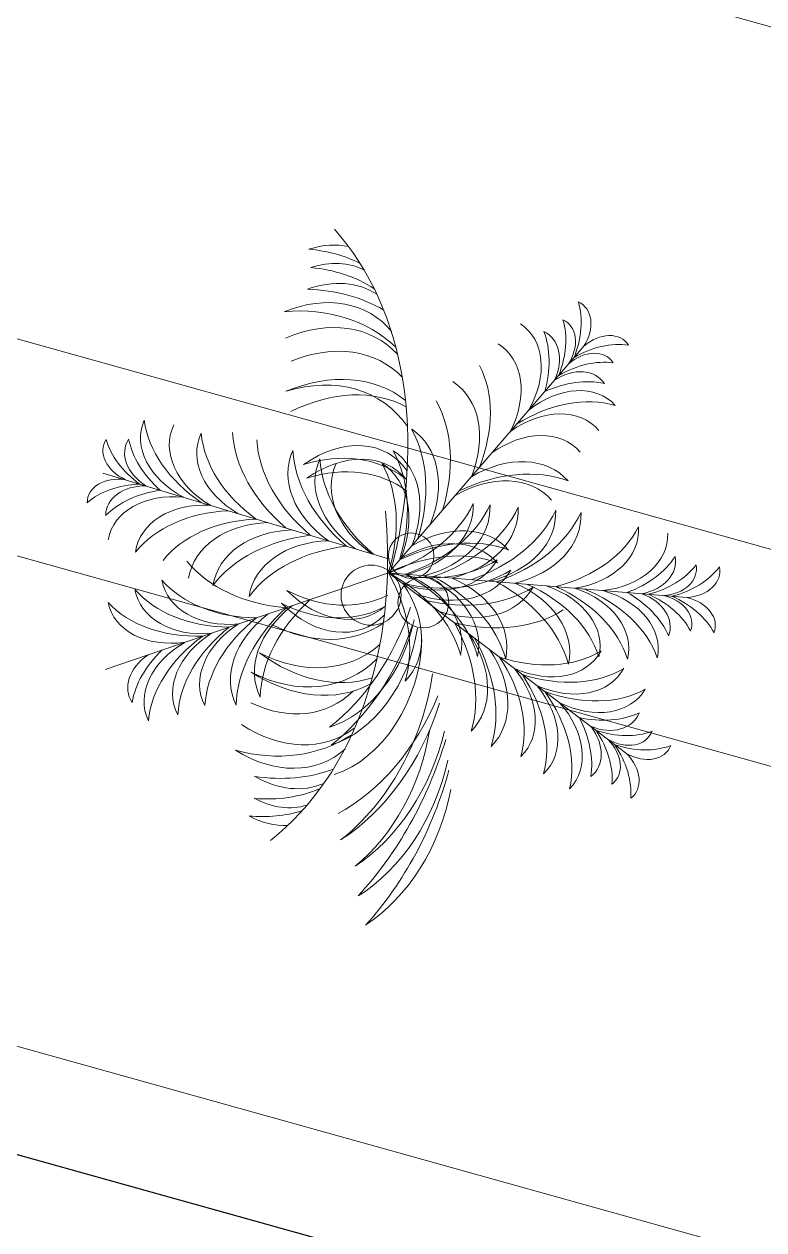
# Model space of a CAD drawing. Header units: millimetres. Extents: x 474016 to 477875, y 2288607 to 2292200.
# Drawn here: x 474604.79 to 474615.4, y 2289268.75 to 2289286.06 of the extents above; entities that cross this region are included whole.
import ezdxf

# ---------------------------------------------------------------- set-up
doc = ezdxf.new("R2010")
doc.units = ezdxf.units.MM
doc.header["$LTSCALE"] = 50
for name, color, linetype, lineweight in [('BANQUETA', 251, 'Continuous', 5), ('JARDIN-HP', 64, 'Continuous', 5), ('JARDINES', 98, 'Continuous', 13)]:
    doc.layers.add(name, color=color, linetype=linetype, lineweight=lineweight)
doc.layers.add('CVL_LOTIF', color=1, linetype='Continuous')

# ---------------------------------------------------------------- blocks, each defined once
blk = doc.blocks.new('A$C41BB26E9')
at = {"color": 0}
for p in [(1.999, 1.925), (3.251, -3.539)]:
    blk.add_line(p, (2.054, -0.938), dxfattribs=at)
at = {"color": 56}
for p, q in [((3.546, 1.506), (2.054, -0.938)), ((-0.293, 0.701), (2.054, -0.938)), ((1.382, -3.752), (1.923, -0.941))]:
    blk.add_line(p, q, dxfattribs=at)
for centre, radius in [((2.303, -0.578), 0.243), ((1.869, -0.738), 0.217), ((2.284, -1.082), 0.287)]:
    blk.add_circle(centre, radius)
at = {"color": 56, "true_color": 0x7a7a00}
for centre, major_axis, ratio, start_param, end_param in [((1.739, 1.845), (-0.007, 0.369), 0.723404, -1.366779, 0.20531), ((1.417, 1.375), (-0.018, 0.909), 0.723404, -1.121531, -0.433471), ((2.262, 1.855), (-0.007, 0.369), 0.723404, -0.20531, 1.366779), ((2.602, 1.398), (-0.018, 0.909), 0.723404, 0.433471, 1.121531), ((1.743, 1.62), (-0.007, 0.369), 0.723404, -1.366779, 0.20531), ((1.421, 1.15), (-0.018, 0.909), 0.723404, -1.121531, -0.433471), ((2.266, 1.63), (-0.007, 0.369), 0.723404, -0.20531, 1.366779), ((2.606, 1.173), (-0.018, 0.909), 0.723404, 0.433471, 1.121531), ((2.76, 1.355), (0.473, 0.776), 0.723404, -1.121531, -0.433471), ((3.283, 1.579), (0.192, 0.315), 0.723404, -1.366779, 0.20531), ((1.695, 1.314), (-0.009, 0.47), 0.723404, -1.190837, 0.194817), ((1.346, 0.731), (-0.022, 1.114), 0.723404, -0.994705, -0.373636), ((2.326, 1.326), (-0.009, 0.47), 0.723404, -0.194817, 1.190837), ((2.697, 0.758), (-0.022, 1.114), 0.723404, 0.373636, 0.994705), ((2.564, 0.923), (-0.015, 0.782), 0.723404, -0.091225, 1.305586), ((1.473, 0.902), (-0.015, 0.782), 0.723404, -1.305586, 0.091225), ((2.925, 0.425), (-0.026, 1.348), 0.723404, 0.312027, 1.166602), ((2.552, 0.926), (0.407, 0.667), 0.723404, -1.305586, 0.091225), ((1.99, 0.678), (0.702, 1.151), 0.723404, -1.166602, -0.312027), ((3.166, 1.386), (0.192, 0.315), 0.723404, -1.366779, 0.20531), ((2.642, 1.163), (0.473, 0.776), 0.723404, -1.121531, -0.433471), ((3.73, 1.306), (0.192, 0.315), 0.723404, -0.20531, 1.366779), ((2.961, 1.155), (0.245, 0.401), 0.723404, -1.190837, 0.194817), ((2.354, 0.85), (0.58, 0.951), 0.723404, -0.994705, -0.373636), ((3.771, 0.738), (0.473, 0.776), 0.723404, 0.433471, 1.121531), ((1.457, 0.572), (-0.016, 0.83), 0.723404, -1.24346, 0.110756), ((1.116, 0.031), (-0.027, 1.414), 0.723404, -1.115718, -0.281779), ((2.593, 0.594), (-0.016, 0.83), 0.723404, -0.110756, 1.24346), ((2.954, 0.066), (-0.027, 1.414), 0.723404, 0.281779, 1.115718), ((2.361, 0.656), (0.432, 0.708), 0.723404, -1.24346, 0.110756), ((1.784, 0.383), (0.737, 1.208), 0.723404, -1.115718, -0.281779), ((3.654, 0.546), (0.473, 0.776), 0.723404, 0.433471, 1.121531), ((3.613, 1.114), (0.192, 0.315), 0.723404, -0.20531, 1.366779), ((3.5, 0.826), (0.245, 0.401), 0.723404, -0.194817, 1.190837), ((2.599, 0.32), (-0.016, 0.83), 0.723404, -0.110756, 1.24346), ((2.219, 0.422), (0.432, 0.708), 0.723404, -1.24346, 0.110756), ((1.641, 0.149), (0.737, 1.208), 0.723404, -1.115718, -0.281779), ((3.484, 0.358), (0.407, 0.667), 0.723404, -0.091225, 1.305586), ((3.508, 0.147), (0.58, 0.951), 0.723404, 0.373636, 0.994705), ((-0.082, 0.873), (-0.303, 0.211), 0.723404, -0.20531, 1.366779), ((0.487, 0.878), (-0.745, 0.52), 0.723404, 0.433471, 1.121531), ((0.849, 0.569), (-0.641, 0.447), 0.723404, -0.091225, 1.305586), ((1.464, 0.568), (-1.105, 0.772), 0.723404, 0.312027, 1.166602), ((2.96, -0.208), (-0.027, 1.414), 0.723404, 0.281779, 1.115718), ((0.102, 0.744), (-0.303, 0.211), 0.723404, -0.20531, 1.366779), ((0.672, 0.75), (-0.745, 0.52), 0.723404, 0.433471, 1.121531), ((0.383, 0.614), (-0.385, 0.269), 0.723404, -0.194817, 1.190837), ((1.061, 0.579), (-0.913, 0.638), 0.723404, 0.373636, 0.994705), ((1.133, 0.399), (-0.68, 0.475), 0.723404, -0.110756, 1.24346), ((3.521, -0.256), (0.702, 1.151), 0.723404, 0.312027, 1.166602), ((1.38, -0.167), (-0.02, 1.008), 0.723404, -1.13012, 0.094138), ((1.008, -0.803), (-0.033, 1.69), 0.723404, -1.023266, -0.261161), ((2.699, -0.141), (-0.02, 1.008), 0.723404, -0.094138, 1.13012), ((3.095, -0.763), (-0.033, 1.69), 0.723404, 0.261161, 1.023266), ((3.332, 0.064), (0.432, 0.708), 0.723404, -0.110756, 1.24346), ((-0.382, 0.443), (-0.303, 0.211), 0.723404, -1.366779, 0.20531), ((1.357, 0.242), (-0.68, 0.475), 0.723404, -0.110756, 1.24346), ((1.118, -0.469), (0.88, 1.443), 0.723404, -1.023266, -0.261161), ((3.353, -0.575), (0.737, 1.208), 0.723404, 0.281779, 1.115718), ((-0.191, -0.093), (-0.745, 0.52), 0.723404, -1.121531, -0.433471), ((-0.197, 0.314), (-0.303, 0.211), 0.723404, -1.366779, 0.20531), ((1.789, 0.052), (-0.827, 0.577), 0.723404, -0.094138, 1.13012), ((2.525, 0.007), (-1.386, 0.967), 0.723404, 0.261161, 1.023266), ((1.385, -0.41), (-0.02, 1.008), 0.723404, -1.13012, 0.094138), ((1.013, -1.046), (-0.033, 1.69), 0.723404, -1.023266, -0.261161), ((3.189, -0.169), (0.432, 0.708), 0.723404, -0.110756, 1.24346), ((-0.006, -0.222), (-0.745, 0.52), 0.723404, -1.121531, -0.433471), ((0.022, 0.096), (-0.385, 0.269), 0.723404, -1.190837, 0.194817), ((1.988, -0.087), (-0.827, 0.577), 0.723404, -0.094138, 1.13012), ((3.21, -0.808), (0.737, 1.208), 0.723404, 0.281779, 1.115718), ((0.224, -0.326), (-0.641, 0.447), 0.723404, -1.305586, 0.091225), ((0.288, -0.529), (-0.913, 0.638), 0.723404, -0.994705, -0.373636), ((1.586, -0.44), (0.525, 0.861), 0.723404, -1.13012, 0.094138), ((0.93, -0.777), (0.88, 1.443), 0.723404, -1.023266, -0.261161), ((3.026, -0.612), (0.525, 0.861), 0.723404, -0.094138, 1.13012), ((1.391, -0.77), (-0.02, 1.008), 0.723404, -1.13012, 0.094138), ((1.02, -1.406), (-0.033, 1.69), 0.723404, -1.023266, -0.261161), ((2.71, -0.744), (-0.02, 1.008), 0.723404, -0.094138, 1.13012), ((3.107, -1.365), (-0.033, 1.69), 0.723404, 0.261161, 1.023266), ((3.026, -1.349), (0.88, 1.443), 0.723404, 0.261161, 1.023266), ((0.482, -0.534), (-0.68, 0.475), 0.723404, -1.24346, 0.110756), ((2.505, -0.448), (-0.827, 0.577), 0.723404, -0.094138, 1.13012), ((3.24, -0.493), (-1.386, 0.967), 0.723404, 0.261161, 1.023266), ((1.445, -0.67), (0.525, 0.861), 0.723404, -1.13012, 0.094138), ((0.79, -1.007), (0.88, 1.443), 0.723404, -1.023266, -0.261161), ((2.9, -0.819), (0.525, 0.861), 0.723404, -0.094138, 1.13012), ((1.397, -1.04), (-0.02, 1.008), 0.723404, -1.13012, 0.094138), ((2.638, -0.541), (-0.827, 0.577), 0.723404, -0.094138, 1.13012), ((3.373, -0.586), (-1.386, 0.967), 0.723404, 0.261161, 1.023266), ((1.361, -0.809), (0.525, 0.861), 0.723404, -1.13012, 0.094138), ((0.705, -1.146), (0.88, 1.443), 0.723404, -1.023266, -0.261161), ((2.716, -1.014), (-0.02, 1.008), 0.723404, -0.094138, 1.13012), ((2.9, -1.556), (0.88, 1.443), 0.723404, 0.261161, 1.023266), ((0.944, -1.284), (-1.16, 0.81), 0.723404, -1.115718, -0.281779), ((1.025, -1.676), (-0.033, 1.69), 0.723404, -1.023266, -0.261161), ((3.112, -1.635), (-0.033, 1.69), 0.723404, 0.261161, 1.023266), ((1.034, -1.03), (-0.827, 0.577), 0.723404, -1.13012, 0.094138), ((1.4, -1.202), (-0.02, 1.008), 0.723404, -1.13012, 0.094138), ((1.028, -1.838), (-0.033, 1.69), 0.723404, -1.023266, -0.261161), ((2.719, -1.176), (-0.02, 1.008), 0.723404, -0.094138, 1.13012), ((3.115, -1.797), (-0.033, 1.69), 0.723404, 0.261161, 1.023266), ((3.29, -2.282), (-2.814, 0.683), 0.714286, 4.170125, 4.780311), ((3.78, -1.381), (-1.599, 0.388), 0.714286, 3.86745, 4.883323), ((3.704, -2.103), (-2.624, 0.637), 0.714286, 4.179349, 4.820469), ((4.122, -1.283), (-1.534, 0.372), 0.714286, 3.888492, 4.926001), ((3.47, -1.48), (-1.656, 0.402), 0.714286, 3.88992, 4.86288), ((3.161, -1.824), (-1.864, 0.452), 0.714286, 3.982805, 4.982914), ((2.716, -1.653), (-1.879, 0.456), 0.714286, 3.806569, 4.639337), ((3.658, -1.569), (-1.56, 0.378), 0.714286, 4.003422, 4.972752), ((1.528, -1.375), (-0.827, 0.577), 0.723404, -1.13012, 0.094138), ((2.487, -1.496), (0.525, 0.861), 0.723404, -0.094138, 1.13012), ((2.952, -1.39), (-1.112, 0.27), 0.714286, 3.627505, 5.149011), ((1.824, -2.05), (-1.386, 0.967), 0.723404, -1.023266, -0.261161), ((2.487, -2.233), (0.88, 1.443), 0.723404, 0.261161, 1.023266), ((2.508, -1.48), (-1.112, 0.27), 0.714286, 3.627505, 4.912474), ((2.265, -2.005), (-1.864, 0.452), 0.714286, 3.982805, 4.744909), ((2.675, -1.447), (-1.112, 0.27), 0.714286, 3.627505, 4.993486), ((2.046, -2.205), (-1.386, 0.967), 0.723404, -1.023266, -0.261161), ((1.883, -1.622), (-0.827, 0.577), 0.723404, -1.13012, 0.094138), ((2.098, -2.039), (-1.864, 0.452), 0.714286, 3.982805, 4.744909), ((1.939, -1.971), (-1.507, 0.812), 0.72, -0.270525, 0.729584), ((1.834, -1.504), (-0.899, 0.484), 0.72, -0.281097, 1.084884), ((1.96, -1.46), (-0.899, 0.484), 0.72, -0.200085, 1.084884), ((2.619, -1.732), (-1.507, 0.812), 0.72, -0.03252, 0.729584), ((2.178, -2.298), (-1.386, 0.967), 0.723404, -1.023266, -0.261161), ((2.745, -1.688), (-1.507, 0.812), 0.72, -0.03252, 0.729584), ((2.016, -1.667), (-1.52, 0.819), 0.72, 0.073052, 0.90582), ((0.804, -1.812), (1.484, 0.855), 0.72, -0.729584, 0.03252), ((1.582, -1.562), (0.885, 0.51), 0.72, -1.084884, 0.200085), ((0.931, -1.853), (1.484, 0.855), 0.72, -0.729584, 0.03252), ((1.71, -1.602), (0.885, 0.51), 0.72, -1.084884, 0.281097), ((1.144, -1.921), (1.484, 0.855), 0.72, -0.729584, 0.12698), ((1.426, -2.011), (1.484, 0.855), 0.72, -0.729584, 0.213498), ((1.617, -2.072), (1.484, 0.855), 0.72, -0.729584, 0.270525), ((1.531, -1.771), (1.496, 0.862), 0.72, -0.90582, -0.073052), ((1.643, -1.929), (1.52, 0.876), 0.72, -0.831119, 0.049618), ((0.867, -1.982), (-1.241, 0.668), 0.72, -0.213612, 0.823897), ((1.917, -2.392), (-2.123, 1.143), 0.72, -0.10808, 0.53304), ((1.154, -1.911), (-1.293, 0.697), 0.72, -0.170934, 0.844939), ((1.033, -0.039), (0.319, 1.659), 0.723404, 3.402754, 4.164858), ((1.322, -0.57), (0.19, 0.99), 0.723404, 3.047455, 4.271712), ((2.401, -1.99), (1.273, 0.733), 0.72, -0.844939, 0.170934), ((1.652, -2.492), (2.089, 1.203), 0.72, -0.53304, 0.10808), ((1.981, -2.43), (-2.379, 1.282), 0.72, 0.051792, 0.431948), ((2.69, -2.053), (1.221, 0.704), 0.72, -0.823897, 0.213612), ((1.482, -2.459), (-2.105, 1.134), 0.72, 0.016555, 0.382187), ((0.429, -1.859), (-1.012, 0.545), 0.72, 0.006837, 0.780102), ((0.982, -0.304), (0.319, 1.659), 0.723404, 3.402754, 4.164858), ((1.292, -0.729), (0.19, 0.99), 0.723404, 3.047455, 4.271712), ((3.032, -0.698), (0.319, 1.659), 0.723404, 2.118327, 2.880431), ((1.589, -2.532), (2.342, 1.349), 0.72, -0.431948, -0.051792), ((3.123, -1.917), (0.996, 0.574), 0.72, -0.780102, -0.006837), ((2.089, -2.546), (2.072, 1.193), 0.72, -0.382187, -0.016555), ((0.097, -1.885), (-0.877, 0.472), 0.72, 0.078285, 0.75224), ((3.456, -1.934), (0.863, 0.497), 0.72, -0.75224, -0.078285), ((1.309, -2.496), (-2.105, 1.134), 0.72, 0.093724, 0.382187), ((1.241, -0.994), (0.19, 0.99), 0.723404, 3.047455, 4.271712), ((2.536, -1.243), (0.19, 0.99), 0.723404, 2.011473, 3.235731), ((2.262, -2.578), (2.072, 1.193), 0.72, -0.382187, -0.093724), ((-0.076, -1.922), (-0.877, 0.472), 0.72, 0.267806, 0.75224), ((0.914, -0.658), (0.319, 1.659), 0.723404, 3.402754, 4.164858), ((2.964, -1.052), (0.319, 1.659), 0.723404, 2.118327, 2.880431), ((3.63, -1.966), (0.863, 0.497), 0.72, -0.75224, -0.267806), ((0.868, -0.896), (0.319, 1.659), 0.723404, 3.402754, 4.164858), ((2.468, -1.597), (0.19, 0.99), 0.723404, 2.011473, 3.235731), ((2.422, -1.835), (0.19, 0.99), 0.723404, 2.011473, 3.235731), ((0.885, -1.467), (0.267, 1.389), 0.723404, 3.423371, 4.25731), ((2.691, -1.814), (0.267, 1.389), 0.723404, 2.025875, 2.859814), ((1.129, -2.058), (0.157, 0.815), 0.723404, 3.030837, 4.385053), ((2.639, -2.083), (0.267, 1.389), 0.723404, 2.025875, 2.859814), ((1.077, -2.327), (0.157, 0.815), 0.723404, 3.030837, 4.385053), ((2.193, -2.542), (0.157, 0.815), 0.723404, 1.898132, 3.252348), ((0.788, -2.093), (0.255, 1.324), 0.723404, 3.45362, 4.308195), ((1.037, -2.655), (0.148, 0.768), 0.723404, 3.050367, 4.447179), ((2.109, -2.861), (0.148, 0.768), 0.723404, 1.836006, 3.232818), ((0.941, -2.466), (0.21, 1.094), 0.723404, 3.515228, 4.136297), ((2.268, -2.721), (0.21, 1.094), 0.723404, 2.146888, 2.767957), ((1.806, -3.218), (0.089, 0.462), 0.723404, 1.950755, 3.33641), ((0.944, -2.891), (0.172, 0.893), 0.723404, 3.575063, 4.263123), ((2.108, -3.115), (0.172, 0.893), 0.723404, 2.020062, 2.708122), ((1.181, -3.408), (0.07, 0.363), 0.723404, 2.936283, 4.508372), ((1.695, -3.507), (0.07, 0.363), 0.723404, 1.774814, 3.346903)]:
    blk.add_ellipse(centre, major_axis=major_axis, ratio=ratio, start_param=start_param, end_param=end_param, dxfattribs=at)
at = {"color": 56}
for centre, major_axis, ratio, start_param, end_param in [((3.011, -1.71), (-1.909, 0.463), 0.714286, 3.88127, 4.762007), ((1.75, -1.53), (-0.827, 0.577), 0.723404, -1.13012, 0.094138), ((2.383, -4.345), (-3.881, 2.091), 0.72, -1.122445, -0.180287), ((1.425, -1.854), (-1.339, 0.721), 0.72, -0.150491, 0.822469), ((1.909, -1.829), (-1.544, 0.832), 0.72, -0.049618, 0.831119), ((2.147, -2.08), (1.242, 0.715), 0.72, -0.708967, 0.260363), ((1.186, -3.099), (0.089, 0.462), 0.723404, 2.946776, 4.33243)]:
    blk.add_ellipse(centre, major_axis=major_axis, ratio=ratio, start_param=start_param, end_param=end_param, dxfattribs=at)
at = {"color": 0}
for centre, major_axis, ratio, start_param, end_param in [((1.529, -1.844), (-1.386, 0.967), 0.723404, -1.023266, -0.261161), ((1.242, -4.458), (3.82, 2.201), 0.72, 0.180287, 1.122445)]:
    blk.add_ellipse(centre, major_axis=major_axis, ratio=ratio, start_param=start_param, end_param=end_param, dxfattribs=at)
at = {"color": 56, "true_color": 0x7a7a00, "extrusion": (0, 0, -1)}
for centre, major_axis, start_param, end_param in [((2.966, -0.422), (-0.706, 1.535), 3.402754, 4.164858), ((2.88, -1.154), (-0.421, 0.916), 3.047455, 4.271712), ((1.171, -1.515), (-0.706, 1.535), 2.118327, 2.880431), ((3.068, -0.643), (-0.706, 1.535), 3.402754, 4.164858), ((2.981, -1.375), (-0.421, 0.916), 3.047455, 4.271712), ((1.517, -1.97), (-0.591, 1.285), 2.025875, 2.859814), ((3.187, -1.201), (-0.591, 1.285), 3.423371, 4.25731), ((2.059, -2.309), (-0.347, 0.754), 1.898132, 3.252348), ((1.632, -2.219), (-0.591, 1.285), 2.025875, 2.859814), ((3.092, -1.834), (-0.347, 0.754), 3.030837, 4.385053), ((3.302, -1.45), (-0.591, 1.285), 3.423371, 4.25731), ((2.174, -2.557), (-0.347, 0.754), 1.898132, 3.252348), ((1.802, -2.536), (-0.563, 1.225), 1.974991, 2.829566), ((3.206, -2.082), (-0.347, 0.754), 3.030837, 4.385053), ((3.432, -1.787), (-0.563, 1.225), 3.45362, 4.308195), ((2.332, -2.848), (-0.327, 0.71), 1.836006, 3.232818), ((3.324, -2.392), (-0.327, 0.71), 3.050367, 4.447179), ((3.372, -2.185), (-0.465, 1.012), 3.515228, 4.136297), ((3.285, -2.858), (-0.196, 0.427), 2.946776, 4.33243)]:
    blk.add_ellipse(centre, major_axis=major_axis, ratio=0.723404, start_param=start_param, end_param=end_param, dxfattribs=at)

msp = doc.modelspace()

# ---------------------------------------------------------------- linework, layer by layer
at = {"layer": 'BANQUETA'}
for points in [[(474677.569, 2289323.71), (474557.179, 2289357.346, 0.414214), (474554.715, 2289355.958), (474541.529, 2289308.765, 0.414214), (474542.918, 2289306.301), (474663.307, 2289272.665)], [(474658.733, 2289256.292), (474538.343, 2289289.928, 0.414214), (474535.879, 2289288.54), (474522.693, 2289241.347, 0.414214), (474524.081, 2289238.883), (474644.471, 2289205.247)]]:
    msp.add_lwpolyline(points, format="xyb", dxfattribs=at)
at = {"layer": 'CVL_LOTIF'}
msp.add_lwpolyline([(474610.173, 2289268.301), (474600.542, 2289270.992), (474593.815, 2289246.914), (474603.446, 2289244.224)], close=True, dxfattribs=at)
at = {"layer": 'JARDINES'}
msp.add_lwpolyline([(474648.764, 2289269.229, -0.388075), (474647.957, 2289266.34), (474539.125, 2289296.747, -0.386646), (474539.932, 2289299.636)], format="xyb", close=True, dxfattribs=at)

# ---------------------------------------------------------------- block references
at = {"layer": 'JARDIN-HP', "color": 8, "xscale": 1.499999999826813, "yscale": 1.499999999826813, "zscale": 1.499999999826813, "rotation": 264.1650244915651}
msp.add_blockref('A$C41BB26E9', (474611.726, 2289281.108), dxfattribs=at)

doc.saveas('drawing.dxf')
